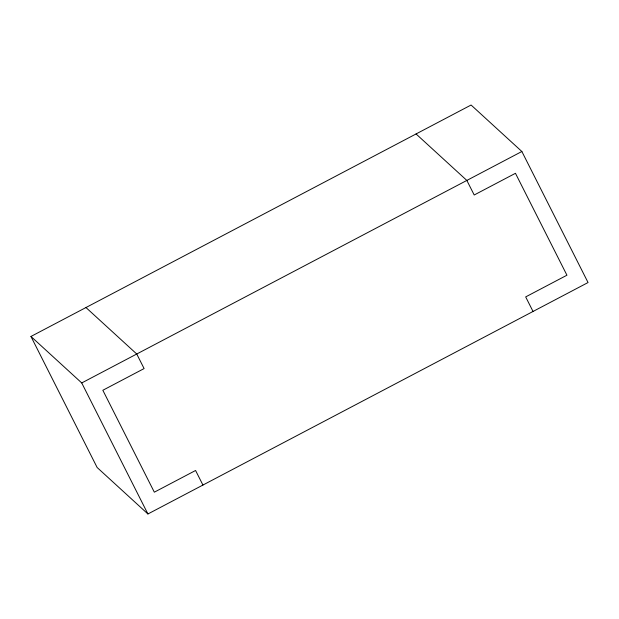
<?xml version="1.0" encoding="UTF-8"?>
<svg xmlns="http://www.w3.org/2000/svg" width="619" height="619" viewBox="0 0 619 619"><rect width="100%" height="100%" fill="white"/><g stroke="black" fill="none" stroke-linecap="round" stroke-linejoin="round"><path stroke-width="0.93" d="M30.95 336.465L471.082 105.021L521.863 151.5L588.05 282.535L147.918 513.979L97.137 467.5L30.95 336.465L81.731 382.944L147.918 513.979M81.731 382.944L521.863 151.5M416.061 133.952L466.842 180.431L474.2 194.993L515.457 173.297L566.942 275.207L525.678 296.903L533.036 311.465M85.964 307.535L136.745 354.014L144.103 368.568L102.839 390.272L154.324 492.182L195.581 470.486L202.939 485.048"/></g></svg>
